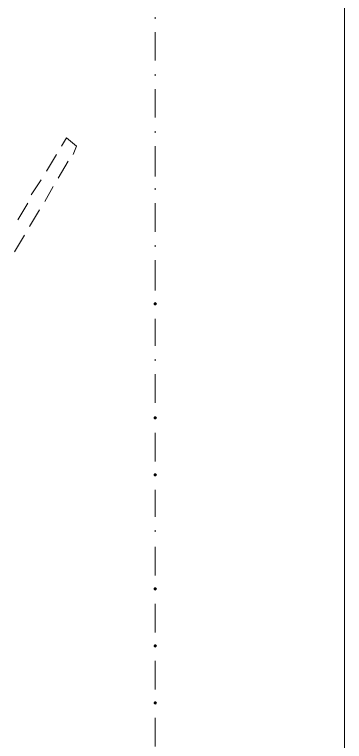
# Model space of a CAD drawing. Header units: millimetres. Extents: x 6 to 291, y 4 to 206.
# Drawn here: x 205.95 to 214.29, y 134.11 to 152.46 of the extents above; entities that cross this region are included whole.
import ezdxf

# ---------------------------------------------------------------- set-up
doc = ezdxf.new("R2010")
doc.units = ezdxf.units.MM
doc.layers.add('C00-00-00', color=7, linetype='Continuous')

msp = doc.modelspace()

# ---------------------------------------------------------------- hatches: boundary and pattern name
at = {"layer": 'C00-00-00'}
h = msp.add_hatch(color=256, dxfattribs=at)
h.dxf.hatch_style = 2
h.paths.add_polyline_path([(209.507674, 145.203337), (209.477776, 145.190902), (209.46534, 145.161004), (209.477776, 145.131106), (209.507674, 145.11867), (209.537572, 145.131106), (209.550007, 145.161004), (209.537572, 145.190902)])
h = msp.add_hatch(color=256, dxfattribs=at)
h.dxf.hatch_style = 2
h.paths.add_polyline_path([(209.507674, 142.324669), (209.477776, 142.312234), (209.46534, 142.282336), (209.477776, 142.252438), (209.507674, 142.240002), (209.537572, 142.252438), (209.550007, 142.282336), (209.537572, 142.312234)])
h = msp.add_hatch(color=256, dxfattribs=at)
h.dxf.hatch_style = 2
h.paths.add_polyline_path([(209.507674, 140.885335), (209.477776, 140.8729), (209.46534, 140.843002), (209.477776, 140.813104), (209.507674, 140.800669), (209.537572, 140.813104), (209.550007, 140.843002), (209.537572, 140.8729)])
h = msp.add_hatch(color=256, dxfattribs=at)
h.dxf.hatch_style = 2
h.paths.add_polyline_path([(209.507674, 138.006667), (209.477776, 137.994232), (209.46534, 137.964334), (209.477776, 137.934436), (209.507674, 137.922001), (209.537572, 137.934436), (209.550007, 137.964334), (209.537572, 137.994232)])
h = msp.add_hatch(color=256, dxfattribs=at)
h.dxf.hatch_style = 2
h.paths.add_polyline_path([(209.507674, 136.567333), (209.477776, 136.554898), (209.46534, 136.525), (209.477776, 136.495102), (209.507674, 136.482666), (209.537572, 136.495102), (209.550007, 136.525), (209.537572, 136.554898)])
h = msp.add_hatch(color=256, dxfattribs=at)
h.dxf.hatch_style = 2
h.paths.add_polyline_path([(209.507674, 135.127999), (209.477776, 135.115564), (209.46534, 135.085666), (209.477776, 135.055768), (209.507674, 135.043333), (209.537572, 135.055768), (209.550007, 135.085666), (209.537572, 135.115564)])

# ---------------------------------------------------------------- linework, layer by layer
at = {"layer": 'C00-00-00', "lineweight": 5}
for points in [[(214.291329, 161.967334), (214.291329, 41.952333)], [(209.507674, 152.35767), (209.507674, 152.400004)], [(209.507674, 152.019003), (209.507674, 151.299336)], [(209.507674, 150.918336), (209.507674, 150.96067)], [(209.507674, 150.579669), (209.507674, 149.860002)], [(209.507674, 149.479002), (209.507674, 149.521336)], [(207.263996, 149.352003), (207.137001, 149.140335)], [(207.518002, 149.140335), (207.263996, 149.352003)], [(207.518002, 149.140335), (207.433333, 148.928668)], [(209.507674, 149.140335), (209.507674, 148.378334)], [(207.010006, 148.928668), (206.756001, 148.505337)], [(207.306339, 148.759335), (207.052333, 148.336004)], [(206.629006, 148.293669), (206.375, 147.912669)], [(206.925338, 148.124336), (206.713674, 147.743336)], [(209.507674, 148.039668), (209.507674, 148.082002)], [(206.290331, 147.701001), (206.036326, 147.27767)], [(209.507674, 147.701001), (209.507674, 146.981334)], [(206.586663, 147.531668), (206.332674, 147.108337)], [(206.205663, 146.89667), (205.951673, 146.473335)], [(209.507674, 146.600338), (209.507674, 146.642668)], [(209.507674, 146.261667), (209.507674, 145.49967)], [(209.507674, 144.780003), (209.507674, 144.10267)], [(209.507674, 143.72167), (209.507674, 143.764004)], [(209.507674, 143.383004), (209.507674, 142.663336)], [(209.507674, 141.901335), (209.507674, 141.181668)], [(209.507674, 140.462001), (209.507674, 139.784669)], [(209.507674, 139.403668), (209.507674, 139.446002)], [(209.507674, 139.022667), (209.507674, 138.303)], [(209.507674, 137.583333), (209.507674, 136.863666)], [(209.507674, 136.143999), (209.507674, 135.424332)], [(209.507674, 134.704665), (209.507674, 133.985006)]]:
    msp.add_lwpolyline(points, dxfattribs=at)

doc.saveas('drawing.dxf')
